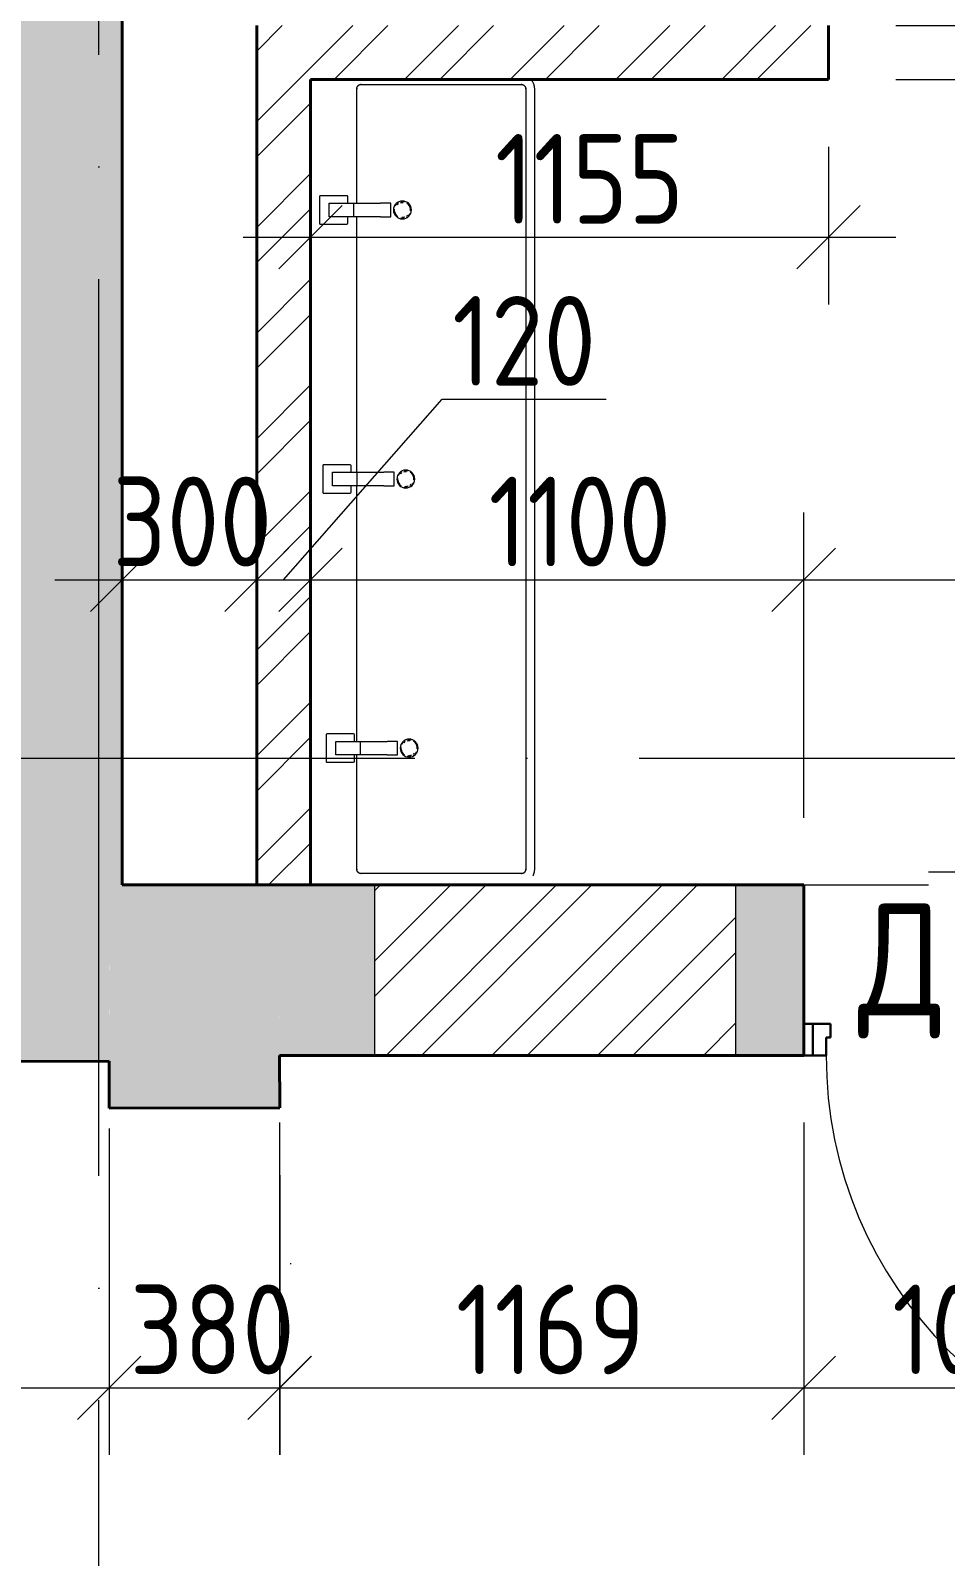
# Model space of a CAD drawing. Header units: millimetres. Extents: x 3050 to 430575, y -569542 to 36130.
# Drawn here: x 286977 to 289017, y -419146 to -415743 of the extents above; entities that cross this region are included whole.
import ezdxf

# ---------------------------------------------------------------- set-up
doc = ezdxf.new("R2010")
doc.units = ezdxf.units.MM
doc.linetypes.add('ADSK_Линия сетки', pattern=[25, 20, -2.5, 0, -2.5])
for name, color, linetype, lineweight in [('Двери', 7, 'Continuous', 18), ('Марки дверей', 7, 'Continuous', 20), ('Оси', 7, 'Continuous', 9), ('Размеры', 7, 'Continuous', 9), ('Сантехника', 7, 'Continuous', 18), ('Стены внутренние', 7, 'Continuous', 18), ('Стены наружные', 7, 'Continuous', 18), ('Стены штриховка', 7, 'Continuous', 18)]:
    doc.layers.add(name, color=color, linetype=linetype, lineweight=lineweight)
doc.layers.add('Линии', color=7, linetype='Continuous', lineweight=9, true_color=0x00a600)
doc.styles.add('GOST Common', font='GOST_Common.ttf', dxfattribs={"width": 0.9, "height": 200})
doc.styles.add('GOST Common_2', font='GOST_Common.ttf', dxfattribs={"width": 0.9, "height": 250})
doc.dimstyles.new('ADSK_Основной_2_мм_Округление_до_1_мм_1', dxfattribs={"dimscale": 304.8, "dimtxt": 201.142999, "dimasz": 0.463911, "dimexe": 0.492126, "dimexo": 0.492126, "dimgap": 0.098425, "dimtad": 1, "dimdec": 0, "dimdsep": 46, "dimtxsty": 'GOST Common', "dimblk1": 'OBLIQUE', "dimblk2": 'OBLIQUE', "dimsah": 1, "dimcen": 0.09, "dimdle": 0.492126, "dimazin": 2, "dimtfac": 1, "dimtdec": 4, "dimtix": 1, "dimtmove": 1, "dimatfit": 3, "dimfxl": 1, "dimtvp": 1, "dimtolj": 1, "dimtzin": 0, "dimlwd": 20, "dimlwe": 20, "dimarcsym": 2})

# ---------------------------------------------------------------- blocks, each defined once
blk = doc.blocks.new('AC_Дверь_Однопольная - Д-19п 1030х2200h-1983139-04 План 4-го этажа маркировочный')
at = {"layer": 'Двери', "lineweight": 30}
for p, q in [((-465, 1120), (-425, 1120)), ((-465, 190), (-465, 1120)), ((-425, 1120), (-425, 190)), ((-515, 190), (-495, 190)), ((-515, 120), (-515, 190)), ((-495, 190), (-465, 190)), ((-495, 120), (-495, 190)), ((-495, 190), (-495, 120)), ((-425, 190), (-465, 190)), ((-465, 190), (-465, 150)), ((465, 190), (495, 190)), ((465, 150), (465, 190)), ((495, 190), (495, 120)), ((495, 190), (515, 190)), ((495, 120), (495, 190)), ((515, 190), (515, 120)), ((-465, 150), (-455, 150)), ((-455, 150), (-455, 120)), ((455, 150), (465, 150)), ((455, 120), (455, 150)), ((-495, 120), (-515, 120)), ((-455, 120), (-495, 120)), ((495, 120), (455, 120)), ((515, 120), (495, 120))]:
    blk.add_line(p, q, dxfattribs=at)
at = {"layer": 'Двери'}
blk.add_arc((-465, 190), 930, 0, 90, dxfattribs=at)
blk = doc.blocks.new('Раковина с 2-3 кранами для санузла - 500x1800 3 taps-V140-01 План 1-го этажа кладочный')
at = {"layer": 'Сантехника'}
for p, q in [((-755, 123.2), (-755, 480)), ((995, 510), (-745, 510)), ((-745, 490), (995, 490)), ((1005, 480), (1005, 123.2)), ((-460, 189.1), (-490, 189.1)), ((-490, 189.1), (-490, 166.1)), ((-460, 189.1), (-490, 189.1)), ((-460, 166.1), (-460, 189.1)), ((140, 196.6), (110, 196.6)), ((110, 196.6), (110, 173.6)), ((140, 196.6), (110, 196.6)), ((110, 114), (110, 173.6)), ((140, 173.6), (140, 196.6)), ((140, 173.6), (140, 114)), ((740, 204.1), (710, 204.1)), ((710, 204.1), (710, 181.1)), ((740, 204.1), (710, 204.1)), ((710, 121.5), (710, 181.1)), ((740, 181.1), (740, 204.1)), ((740, 181.1), (740, 121.5)), ((-490, 106.5), (-490, 166.1)), ((-460, 166.1), (-460, 106.5)), ((-490, 113.2), (-745, 113.2)), ((-490, 71.5), (-490, 106.5)), ((-460, 106.5), (-490, 106.5)), ((110, 113.2), (-460, 113.2)), ((-460, 106.5), (-460, 71.5)), ((110, 79), (110, 114)), ((140, 114), (110, 114)), ((140, 114), (140, 79)), ((710, 113.2), (140, 113.2)), ((693.2, 106.2), (693.2, 46.6)), ((710, 108.1), (695.1, 108.1)), ((710, 86.5), (710, 121.5)), ((740, 121.5), (710, 121.5)), ((740, 121.5), (740, 86.5)), ((995, 113.2), (740, 113.2)), ((754.6, 108.1), (740, 108.1)), ((756.5, 46.6), (756.5, 106.2)), ((-506.8, 91.2), (-506.8, 31.6)), ((-490, 93.1), (-504.9, 93.1)), ((-490, 51.5), (-490, 71.5)), ((-445.4, 93.1), (-460, 93.1)), ((-460, 71.5), (-460, 51.5)), ((-443.5, 31.6), (-443.5, 91.2)), ((93.2, 98.7), (93.2, 39.1)), ((110, 100.6), (95.1, 100.6)), ((110, 59), (110, 79)), ((154.6, 100.6), (140, 100.6)), ((140, 79), (140, 59)), ((156.5, 39.1), (156.5, 98.7)), ((710, 66.5), (710, 86.5)), ((740, 86.5), (740, 66.5)), ((-460, 51.5), (-490, 51.5)), ((94.7, 37.6), (155, 37.6)), ((140, 59), (110, 59)), ((694.7, 45.1), (755, 45.1)), ((740, 66.5), (710, 66.5)), ((-505.3, 30.1), (-445, 30.1))]:
    blk.add_line(p, q, dxfattribs=at)
at = {"layer": 'Сантехника', "flags": 128}
for points in [[(-745, 510), (-746.2, 510), (-747.4, 509.9), (-748.6, 509.8), (-749.8, 509.6), (-751, 509.4), (-752.1, 509.1), (-753.3, 508.8), (-754.4, 508.5), (-755.6, 508.1), (-756.7, 507.6), (-757.8, 507.1), (-758.9, 506.6), (-759.9, 506), (-760.9, 505.4), (-761.9, 504.8), (-762.9, 504.1), (-763.9, 503.3), (-764.8, 502.6), (-765.7, 501.7)], [(-755, 480), (-755, 480.4), (-755, 480.8), (-754.9, 481.2), (-754.9, 481.6), (-754.8, 482), (-754.7, 482.4), (-754.6, 482.8), (-754.5, 483.1), (-754.4, 483.5), (-754.2, 483.9), (-754, 484.3), (-753.9, 484.6), (-753.7, 485), (-753.5, 485.3), (-753.3, 485.6), (-753, 486), (-752.8, 486.3), (-752.5, 486.6), (-752.2, 486.9), (-752, 487.2), (-751.7, 487.4), (-751.4, 487.7), (-751.1, 488), (-750.7, 488.2), (-750.4, 488.4), (-750.1, 488.6), (-749.7, 488.8), (-749.4, 489), (-749, 489.2), (-748.6, 489.3), (-748.2, 489.5), (-747.9, 489.6), (-747.5, 489.7), (-747.1, 489.8), (-746.7, 489.9), (-746.3, 489.9), (-745.9, 490), (-745.5, 490), (-745.1, 490), (-745, 490)], [(-754.9, 481.3), (-755, 480.9), (-755, 480.5), (-755, 480.1), (-755, 480)], [(-751, 488), (-751.3, 487.8), (-751.6, 487.5), (-751.9, 487.2), (-752.2, 487), (-752.4, 486.7)], [(-745, 490), (-745.4, 490), (-745.8, 490), (-746.2, 489.9), (-746.6, 489.9)], [(1010.2, 505.9), (1009.1, 506.5), (1008.1, 507), (1007, 507.5), (1005.9, 508), (1004.7, 508.4), (1003.6, 508.7), (1002.4, 509.1), (1001.3, 509.3), (1000.1, 509.6), (998.9, 509.7), (997.7, 509.9), (996.5, 510), (995.3, 510), (995, 510)], [(996.3, 489.9), (995.9, 490), (995.5, 490), (995.1, 490), (995, 490)], [(995, 490), (995.4, 490), (995.8, 490), (996.2, 489.9), (996.6, 489.9), (997, 489.8), (997.4, 489.7), (997.8, 489.6), (998.1, 489.5), (998.5, 489.4), (998.9, 489.2), (999.3, 489), (999.6, 488.9), (1000, 488.7), (1000.3, 488.5), (1000.6, 488.3), (1001, 488), (1001.3, 487.8), (1001.6, 487.5), (1001.9, 487.2), (1002.2, 487), (1002.4, 486.7), (1002.7, 486.4), (1003, 486.1), (1003.2, 485.7), (1003.4, 485.4), (1003.6, 485.1), (1003.8, 484.7), (1004, 484.4), (1004.2, 484), (1004.3, 483.6), (1004.5, 483.2), (1004.6, 482.9), (1004.7, 482.5), (1004.8, 482.1), (1004.9, 481.7), (1004.9, 481.3), (1005, 480.9), (1005, 480.5), (1005, 480.1), (1005, 480)], [(1003, 486), (1002.8, 486.3), (1002.5, 486.6), (1002.2, 486.9), (1002, 487.2), (1001.7, 487.4)], [(1005, 480), (1005, 480.4), (1005, 480.8), (1004.9, 481.2), (1004.9, 481.6)], [(-755, 123.2), (-755, 122.8), (-755, 122.4), (-754.9, 122), (-754.9, 121.6)], [(-745, 113.2), (-745.4, 113.2), (-745.8, 113.2), (-746.2, 113.2), (-746.6, 113.3), (-747, 113.4), (-747.4, 113.5), (-747.8, 113.6), (-748.1, 113.7), (-748.5, 113.8), (-748.9, 114), (-749.3, 114.1), (-749.6, 114.3), (-750, 114.5), (-750.3, 114.7), (-750.6, 114.9), (-751, 115.2), (-751.3, 115.4), (-751.6, 115.7), (-751.9, 115.9), (-752.2, 116.2), (-752.4, 116.5), (-752.7, 116.8), (-753, 117.1), (-753.2, 117.4), (-753.4, 117.8), (-753.6, 118.1), (-753.8, 118.5), (-754, 118.8), (-754.2, 119.2), (-754.3, 119.5), (-754.5, 119.9), (-754.6, 120.3), (-754.7, 120.7), (-754.8, 121.1), (-754.9, 121.5), (-754.9, 121.9), (-755, 122.3), (-755, 122.7), (-755, 123.1), (-755, 123.2)], [(-753, 117.2), (-752.8, 116.9), (-752.5, 116.6), (-752.2, 116.3), (-752, 116), (-751.7, 115.7)], [(-746.3, 113.3), (-745.9, 113.2), (-745.5, 113.2), (-745.1, 113.2), (-745, 113.2)], [(1005, 123.2), (1005, 122.8), (1005, 122.4), (1004.9, 122), (1004.9, 121.6), (1004.8, 121.2), (1004.7, 120.8), (1004.6, 120.4), (1004.5, 120), (1004.4, 119.6), (1004.2, 119.3), (1004, 118.9), (1003.9, 118.6), (1003.7, 118.2), (1003.5, 117.9), (1003.3, 117.5), (1003, 117.2), (1002.8, 116.9), (1002.5, 116.6), (1002.2, 116.3), (1002, 116), (1001.7, 115.7), (1001.4, 115.5), (1001.1, 115.2), (1000.7, 115), (1000.4, 114.8), (1000.1, 114.5), (999.7, 114.4), (999.4, 114.2), (999, 114), (998.6, 113.9), (998.2, 113.7), (997.9, 113.6), (997.5, 113.5), (997.1, 113.4), (996.7, 113.3), (996.3, 113.3), (995.9, 113.2), (995.5, 113.2), (995.1, 113.2), (995, 113.2)], [(995, 113.2), (995.4, 113.2), (995.8, 113.2), (996.2, 113.2), (996.6, 113.3)], [(1001, 115.2), (1001.3, 115.4), (1001.6, 115.7), (1001.9, 115.9), (1002.2, 116.2), (1002.4, 116.5)], [(1004.9, 121.9), (1005, 122.3), (1005, 122.7), (1005, 123.1), (1005, 123.2)]]:
    blk.add_lwpolyline(points, dxfattribs=at)
at = {"layer": 'Сантехника'}
for centre, radius, start, end in [((125, 222.5), 20, 0, 180), ((125, 222.5), 18.2, 95.8453, 146.6627), ((125, 222.5), 18.2, 85.131, 94.1833), ((125, 222.5), 18.2, 52.7593, 62.7191), ((725, 230), 20, 0, 180), ((725, 230), 18.2, 95.8453, 146.6627), ((725, 230), 18.2, 85.131, 94.1833), ((725, 230), 18.2, 52.7593, 62.7191), ((725, 230), 16.3, 36.8749, 45), ((725, 230), 16.3, 36.8749, 45), ((725, 230), 18.2, 45, 49.4056), ((725, 230), 18.2, 28.9833, 39.7338), ((-475, 215), 20, 0, 180), ((-475, 215), 20, 180, 360), ((-475, 215), 18.2, 165.1578, 180), ((-475, 215), 18.2, 180, 191.3408), ((-475, 215), 16.3, 175.3673, 180), ((-475, 215), 16.3, 175.3673, 180), ((-475, 215), 16.3, 180, 198.6206), ((-475, 215), 16.3, 180, 198.6206), ((-475, 215), 18.2, 208.9833, 219.7338), ((-475, 215), 18.2, 95.8453, 146.6627), ((-475, 215), 16.3, 216.8749, 225), ((-475, 215), 16.3, 216.8749, 225), ((-475, 215), 18.2, 85.131, 94.1833), ((-475, 215), 18.2, 275.8453, 326.6627), ((-475, 215), 18.2, 52.7593, 62.7191), ((-475, 215), 16.3, 36.8749, 45), ((-475, 215), 16.3, 36.8749, 45), ((-475, 215), 18.2, 45, 49.4056), ((-475, 215), 18.2, 28.9833, 39.7338), ((-475, 215), 16.3, 0, 18.6206), ((-475, 215), 16.3, 0, 18.6206), ((-475, 215), 16.3, 355.3673, 360), ((-475, 215), 16.3, 355.3673, 360), ((-475, 215), 18.2, 345.1578, 360), ((-475, 215), 18.2, 0, 11.3408), ((125, 222.5), 20, 180, 360), ((125, 222.5), 18.2, 165.1578, 180), ((125, 222.5), 18.2, 180, 191.3408), ((125, 222.5), 16.3, 175.3673, 180), ((125, 222.5), 16.3, 175.3673, 180), ((125, 222.5), 16.3, 180, 198.6206), ((125, 222.5), 16.3, 180, 198.6206), ((125, 222.5), 18.2, 208.9833, 219.7338), ((125, 222.5), 16.3, 216.8749, 225), ((125, 222.5), 16.3, 216.8749, 225), ((125, 222.5), 18.2, 225, 229.4056), ((125, 222.5), 18.2, 232.7593, 242.7191), ((125, 222.5), 18.2, 265.131, 274.1833), ((125, 222.5), 18.2, 275.8453, 326.6627), ((125, 222.5), 16.3, 36.8749, 45), ((125, 222.5), 16.3, 36.8749, 45), ((125, 222.5), 18.2, 45, 49.4056), ((125, 222.5), 18.2, 28.9833, 39.7338), ((125, 222.5), 16.3, 0, 18.6206), ((125, 222.5), 16.3, 0, 18.6206), ((125, 222.5), 16.3, 355.3717, 360), ((125, 222.5), 16.3, 355.3717, 360), ((125, 222.5), 18.2, 345.1578, 360), ((125, 222.5), 18.2, 0, 11.3408), ((725, 230), 20, 180, 360), ((725, 230), 18.2, 165.1578, 180), ((725, 230), 18.2, 180, 191.3408), ((725, 230), 16.3, 175.3673, 180), ((725, 230), 16.3, 175.3673, 180), ((725, 230), 16.3, 180, 198.6206), ((725, 230), 16.3, 180, 198.6206), ((725, 230), 18.2, 210.3973, 219.7338), ((725, 230), 16.3, 216.8749, 225), ((725, 230), 16.3, 216.8749, 225), ((725, 230), 18.2, 225, 229.4056), ((725, 230), 18.2, 232.7593, 242.7191), ((725, 230), 18.2, 265.131, 274.1833), ((725, 230), 18.2, 275.8453, 326.6627), ((725, 230), 16.3, 0, 18.6206), ((725, 230), 16.3, 0, 18.6206), ((725, 230), 16.3, 355.3673, 360), ((725, 230), 16.3, 355.3673, 360), ((725, 230), 18.2, 345.1578, 360), ((725, 230), 18.2, 0, 11.3408), ((-475, 215), 18.2, 225, 229.4056), ((-475, 215), 18.2, 232.7593, 242.7191), ((-475, 215), 18.2, 265.131, 274.1833), ((695.1, 106.2), 1.87, 90, 180), ((695.1, 106.2), 1.87, 120, 150), ((695.1, 106.2), 1.87, 120, 150), ((695.1, 106.2), 1.87, 120, 150), ((754.6, 106.2), 1.87, 0, 90), ((754.6, 106.2), 1.87, 30, 60), ((754.6, 106.2), 1.87, 30, 60), ((754.6, 106.2), 1.87, 30, 60), ((-504.9, 91.2), 1.87, 90, 180), ((-504.9, 91.2), 1.87, 120, 150), ((-504.9, 91.2), 1.87, 120, 150), ((-504.9, 91.2), 1.87, 120, 150), ((-445.4, 91.2), 1.87, 0, 90), ((-445.4, 91.2), 1.87, 30, 60), ((-445.4, 91.2), 1.87, 30, 60), ((-445.4, 91.2), 1.87, 30, 60), ((95.1, 98.7), 1.87, 90, 180), ((95.1, 98.7), 1.87, 120, 150), ((95.1, 98.7), 1.87, 120, 150), ((95.1, 98.7), 1.87, 120, 150), ((154.6, 98.7), 1.87, 0, 90), ((154.6, 98.7), 1.87, 30, 60), ((154.6, 98.7), 1.87, 30, 60), ((154.6, 98.7), 1.87, 30, 60), ((94.7, 39.1), 1.49, 180, 270), ((155, 39.1), 1.49, 270, 360), ((694.7, 46.6), 1.49, 180, 270), ((755, 46.6), 1.49, 270, 360), ((-505.3, 31.6), 1.49, 180, 270), ((-445, 31.6), 1.49, 270, 360)]:
    blk.add_arc(centre, radius, start, end, dxfattribs=at)
blk = doc.blocks.new('_Oblique')
at = {"color": 0, "linetype": 'ByBlock', "lineweight": -2}
blk.add_line((-0.5, -0.5), (0.5, 0.5), dxfattribs=at)
blk = doc.blocks.new('*D12245')
at = {"layer": 'Defpoints', "color": 0, "transparency": 16777216}
for p in [(287152.4, -418041), (286404.8, -418043.9), (287152.4, -418769.2)]:
    blk.add_point(p, dxfattribs=at)
at = {"layer": 'Размеры', "color": 0, "lineweight": 20, "transparency": 16777216}
for p, q in [((286404.8, -418193.9), (286404.8, -418919.2)), ((287152.4, -418191), (287152.4, -418919.2)), ((286254.8, -418769.2), (287302.4, -418769.2))]:
    blk.add_line(p, q, dxfattribs=at)
at = {"layer": 'Размеры', "color": 0, "lineweight": 20, "transparency": 16777216, "xscale": 141.4, "yscale": 141.4, "zscale": 141.4, "rotation": 180}
blk.add_blockref('_Oblique', (286404.8, -418769.2), dxfattribs=at)
at = {"layer": 'Размеры', "color": 0, "lineweight": 20, "transparency": 16777216, "xscale": 141.4, "yscale": 141.4, "zscale": 141.4}
blk.add_blockref('_Oblique', (287152.4, -418769.2), dxfattribs=at)
at = {"layer": 'Размеры', "color": 0, "transparency": 16777216, "insert": (286748.3, -418639.2), "char_height": 200, "attachment_point": 5, "style": 'GOST Common'}
blk.add_mtext('\\A1;748', dxfattribs=at)
blk = doc.blocks.new('*D12249')
at = {"layer": 'Defpoints', "color": 0, "transparency": 16777216}
for p in [(287532.4, -418028.1), (288701.2, -418028.1), (288701.2, -418769.2)]:
    blk.add_point(p, dxfattribs=at)
at = {"layer": 'Размеры', "color": 0, "lineweight": 20, "transparency": 16777216}
for p, q in [((287532.4, -418178.1), (287532.4, -418919.2)), ((288701.2, -418178.1), (288701.2, -418919.2)), ((287382.4, -418769.2), (288851.2, -418769.2))]:
    blk.add_line(p, q, dxfattribs=at)
at = {"layer": 'Размеры', "color": 0, "lineweight": 20, "transparency": 16777216, "xscale": 141.4, "yscale": 141.4, "zscale": 141.4, "rotation": 180}
blk.add_blockref('_Oblique', (287532.4, -418769.2), dxfattribs=at)
at = {"layer": 'Размеры', "color": 0, "lineweight": 20, "transparency": 16777216, "xscale": 141.4, "yscale": 141.4, "zscale": 141.4}
blk.add_blockref('_Oblique', (288701.2, -418769.2), dxfattribs=at)
at = {"layer": 'Размеры', "color": 0, "transparency": 16777216, "insert": (288136.9, -418639.2), "char_height": 200, "attachment_point": 5, "style": 'GOST Common'}
blk.add_mtext('\\A1;1169', dxfattribs=at)
blk = doc.blocks.new('*D12250')
at = {"layer": 'Defpoints', "color": 0, "transparency": 16777216}
for p in [(287532.6, -418144.9), (287152.6, -418145.6), (287532.6, -418769.2)]:
    blk.add_point(p, dxfattribs=at)
at = {"layer": 'Размеры', "color": 0, "lineweight": 20, "transparency": 16777216}
for p, q in [((287152.6, -418295.6), (287152.6, -418919.2)), ((287532.6, -418294.9), (287532.6, -418919.2)), ((287002.6, -418769.2), (287682.6, -418769.2))]:
    blk.add_line(p, q, dxfattribs=at)
at = {"layer": 'Размеры', "color": 0, "lineweight": 20, "transparency": 16777216, "xscale": 141.4, "yscale": 141.4, "zscale": 141.4, "rotation": 180}
blk.add_blockref('_Oblique', (287152.6, -418769.2), dxfattribs=at)
at = {"layer": 'Размеры', "color": 0, "lineweight": 20, "transparency": 16777216, "xscale": 141.4, "yscale": 141.4, "zscale": 141.4}
blk.add_blockref('_Oblique', (287532.6, -418769.2), dxfattribs=at)
at = {"layer": 'Размеры', "color": 0, "transparency": 16777216, "insert": (287382.4, -418639.2), "char_height": 200, "attachment_point": 5, "style": 'GOST Common'}
blk.add_mtext('\\A1;380', dxfattribs=at)
blk = doc.blocks.new('*D12251')
at = {"layer": 'Defpoints', "color": 0, "transparency": 16777216}
for p in [(288701.2, -418028.1), (289731.2, -418028.1), (289731.2, -418769.2)]:
    blk.add_point(p, dxfattribs=at)
at = {"layer": 'Размеры', "color": 0, "lineweight": 20, "transparency": 16777216}
for p, q in [((288701.2, -418178.1), (288701.2, -418919.2)), ((289731.2, -418178.1), (289731.2, -418919.2)), ((288551.2, -418769.2), (289881.2, -418769.2))]:
    blk.add_line(p, q, dxfattribs=at)
at = {"layer": 'Размеры', "color": 0, "lineweight": 20, "transparency": 16777216, "xscale": 141.4, "yscale": 141.4, "zscale": 141.4, "rotation": 180}
blk.add_blockref('_Oblique', (288701.2, -418769.2), dxfattribs=at)
at = {"layer": 'Размеры', "color": 0, "lineweight": 20, "transparency": 16777216, "xscale": 141.4, "yscale": 141.4, "zscale": 141.4}
blk.add_blockref('_Oblique', (289731.2, -418769.2), dxfattribs=at)
at = {"layer": 'Размеры', "color": 0, "transparency": 16777216, "insert": (289119.4, -418639.2), "char_height": 200, "attachment_point": 5, "style": 'GOST Common'}
blk.add_mtext('\\A1;1030', dxfattribs=at)
blk = doc.blocks.new('*D12299')
at = {"layer": 'Defpoints', "color": 0, "transparency": 16777216}
for p in [(287481.3, -416967.7), (287181.3, -417648.1), (287481.3, -417648.1)]:
    blk.add_point(p, dxfattribs=at)
at = {"layer": 'Размеры', "color": 0, "lineweight": 20, "transparency": 16777216}
for p, q in [((287181.3, -417498.1), (287181.3, -416817.7)), ((287481.3, -417498.1), (287481.3, -416817.7)), ((287031.3, -416967.7), (287631.3, -416967.7))]:
    blk.add_line(p, q, dxfattribs=at)
at = {"layer": 'Размеры', "color": 0, "lineweight": 20, "transparency": 16777216, "xscale": 141.4, "yscale": 141.4, "zscale": 141.4, "rotation": 180}
blk.add_blockref('_Oblique', (287181.3, -416967.7), dxfattribs=at)
at = {"layer": 'Размеры', "color": 0, "lineweight": 20, "transparency": 16777216, "xscale": 141.4, "yscale": 141.4, "zscale": 141.4}
blk.add_blockref('_Oblique', (287481.3, -416967.7), dxfattribs=at)
at = {"layer": 'Размеры', "color": 0, "transparency": 16777216, "insert": (287337.9, -416837.7), "char_height": 200, "attachment_point": 5, "style": 'GOST Common'}
blk.add_mtext('\\A1;300', dxfattribs=at)
blk = doc.blocks.new('*D12300')
at = {"layer": 'Defpoints', "color": 0, "transparency": 16777216}
for p in [(287601.3, -416967.7), (287481.3, -417648.1), (287601.3, -417648.1)]:
    blk.add_point(p, dxfattribs=at)
at = {"layer": 'Размеры', "color": 0, "lineweight": 20, "transparency": 16777216}
for p, q in [((287541.3, -416967.7), (287894.8, -416564.8)), ((287894.8, -416564.8), (288260.8, -416564.8)), ((287481.3, -417498.1), (287481.3, -416817.7)), ((287601.3, -417498.1), (287601.3, -416817.7)), ((287331.3, -416967.7), (287751.3, -416967.7))]:
    blk.add_line(p, q, dxfattribs=at)
at = {"layer": 'Размеры', "color": 0, "lineweight": 20, "transparency": 16777216, "xscale": 141.4, "yscale": 141.4, "zscale": 141.4, "rotation": 180}
blk.add_blockref('_Oblique', (287481.3, -416967.7), dxfattribs=at)
at = {"layer": 'Размеры', "color": 0, "lineweight": 20, "transparency": 16777216, "xscale": 141.4, "yscale": 141.4, "zscale": 141.4}
blk.add_blockref('_Oblique', (287601.3, -416967.7), dxfattribs=at)
at = {"layer": 'Размеры', "color": 0, "transparency": 16777216, "insert": (288077.8, -416434.8), "char_height": 200, "attachment_point": 5, "style": 'GOST Common'}
blk.add_mtext('\\A1;120', dxfattribs=at)
blk = doc.blocks.new('*D12301')
at = {"layer": 'Defpoints', "color": 0, "transparency": 16777216}
for p in [(288701.2, -416967.7), (287601.3, -417648.1), (288701.2, -417648.1)]:
    blk.add_point(p, dxfattribs=at)
at = {"layer": 'Размеры', "color": 0, "lineweight": 20, "transparency": 16777216}
for p, q in [((287601.3, -417498.1), (287601.3, -416817.7)), ((288701.2, -417498.1), (288701.2, -416817.7)), ((287451.3, -416967.7), (288851.2, -416967.7))]:
    blk.add_line(p, q, dxfattribs=at)
at = {"layer": 'Размеры', "color": 0, "lineweight": 20, "transparency": 16777216, "xscale": 141.4, "yscale": 141.4, "zscale": 141.4, "rotation": 180}
blk.add_blockref('_Oblique', (287601.3, -416967.7), dxfattribs=at)
at = {"layer": 'Размеры', "color": 0, "lineweight": 20, "transparency": 16777216, "xscale": 141.4, "yscale": 141.4, "zscale": 141.4}
blk.add_blockref('_Oblique', (288701.2, -416967.7), dxfattribs=at)
at = {"layer": 'Размеры', "color": 0, "transparency": 16777216, "insert": (288202.1, -416837.7), "char_height": 200, "attachment_point": 5, "style": 'GOST Common'}
blk.add_mtext('\\A1;1100', dxfattribs=at)
blk = doc.blocks.new('*D12302')
at = {"layer": 'Defpoints', "color": 0, "transparency": 16777216}
for p in [(290030.8, -416967.7), (288701.2, -417648.1), (290030.8, -417644.1)]:
    blk.add_point(p, dxfattribs=at)
at = {"layer": 'Размеры', "color": 0, "lineweight": 20, "transparency": 16777216}
for p, q in [((288701.2, -417498.1), (288701.2, -416817.7)), ((290030.8, -417494.1), (290030.8, -416817.7)), ((288551.2, -416967.7), (290180.8, -416967.7))]:
    blk.add_line(p, q, dxfattribs=at)
at = {"layer": 'Размеры', "color": 0, "lineweight": 20, "transparency": 16777216, "xscale": 141.4, "yscale": 141.4, "zscale": 141.4, "rotation": 180}
blk.add_blockref('_Oblique', (288701.2, -416967.7), dxfattribs=at)
at = {"layer": 'Размеры', "color": 0, "lineweight": 20, "transparency": 16777216, "xscale": 141.4, "yscale": 141.4, "zscale": 141.4}
blk.add_blockref('_Oblique', (290030.8, -416967.7), dxfattribs=at)
at = {"layer": 'Размеры', "color": 0, "transparency": 16777216, "insert": (289355, -416837.7), "char_height": 200, "attachment_point": 5, "style": 'GOST Common'}
blk.add_mtext('\\A1;1330', dxfattribs=at)
blk = doc.blocks.new('*D12305')
at = {"layer": 'Defpoints', "color": 0, "transparency": 16777216}
for p in [(287601.3, -415851.8), (288756.3, -415851.8), (288756.3, -416203.5)]:
    blk.add_point(p, dxfattribs=at)
at = {"layer": 'Размеры', "color": 0, "lineweight": 20, "transparency": 16777216}
for p, q in [((287601.3, -416001.8), (287601.3, -416353.5)), ((288756.3, -416001.8), (288756.3, -416353.5)), ((287451.3, -416203.5), (288906.3, -416203.5))]:
    blk.add_line(p, q, dxfattribs=at)
at = {"layer": 'Размеры', "color": 0, "lineweight": 20, "transparency": 16777216, "xscale": 141.4, "yscale": 141.4, "zscale": 141.4, "rotation": 180}
blk.add_blockref('_Oblique', (287601.3, -416203.5), dxfattribs=at)
at = {"layer": 'Размеры', "color": 0, "lineweight": 20, "transparency": 16777216, "xscale": 141.4, "yscale": 141.4, "zscale": 141.4}
blk.add_blockref('_Oblique', (288756.3, -416203.5), dxfattribs=at)
at = {"layer": 'Размеры', "color": 0, "transparency": 16777216, "insert": (288223.7, -416073.5), "char_height": 200, "attachment_point": 5, "style": 'GOST Common'}
blk.add_mtext('\\A1;1155', dxfattribs=at)
blk = doc.blocks.new('*D12306')
at = {"layer": 'Defpoints', "color": 0, "transparency": 16777216}
for p in [(288756.3, -415731.8), (289412.4, -415731.8), (288756.3, -415851.8)]:
    blk.add_point(p, dxfattribs=at)
at = {"layer": 'Размеры', "color": 0, "lineweight": 20, "transparency": 16777216}
for p, q in [((289412.4, -416001.8), (289412.4, -415581.8)), ((288906.3, -415731.8), (289562.4, -415731.8)), ((288906.3, -415851.8), (289562.4, -415851.8))]:
    blk.add_line(p, q, dxfattribs=at)
at = {"layer": 'Размеры', "color": 0, "lineweight": 20, "transparency": 16777216, "xscale": 141.4, "yscale": 141.4, "zscale": 141.4}
for p, rotation in [((289412.4, -415731.8), 90), ((289412.4, -415851.8), 270)]:
    blk.add_blockref('_Oblique', p, dxfattribs=dict(at, rotation=rotation))
at = {"layer": 'Размеры', "color": 0, "transparency": 16777216, "insert": (289282.4, -416109.6), "char_height": 200, "attachment_point": 5, "rotation": 90, "style": 'GOST Common'}
blk.add_mtext('\\A1;120', dxfattribs=at)

msp = doc.modelspace()

# ---------------------------------------------------------------- hatches: boundary and pattern name
at = {"layer": 'Стены внутренние', "true_color": 0xc0c0c0}
for points in [[(287165.72, -417838.08), (287181.35, -417838.08), (287181.35, -410213.29), (286801.35, -410213.29), (286801.35, -417662.37), (287151.67, -417661.03), (287152.42, -417838.08)], [(286404.77, -418043.89), (287152.42, -418041.03), (287151.67, -417661.03), (286403.32, -417663.89), (286404.36, -417934.38)], [(287152.62, -418145.65), (287532.62, -418144.9), (287532.21, -417937.41), (287152.21, -417938.16), (287152.62, -418144.9)]]:
    msp.add_hatch(color=9, dxfattribs=at).paths.add_polyline_path(points)
at = {"layer": 'Стены внутренние', "lineweight": 9}
h = msp.add_hatch(dxfattribs=at)
h.set_pattern_fill('FP_2', color=256, style=0, pattern_type=2)
h.set_pattern_definition([(45, (279368.54, -433016.43), (-117.8655, 117.8655), []), (45, (279447.12, -433016.43), (-117.8655, 117.8655), [])])
h.paths.add_polyline_path([(288756.35, -415851.8), (288756.35, -415731.8), (287481.35, -415731.8), (287481.35, -417648.08), (287601.35, -417648.08), (287601.35, -415851.8), (288702.28, -415851.8)])
at = {"layer": 'Стены внутренние', "true_color": 0xc0c0c0}
h = msp.add_hatch(color=9, dxfattribs=at)
h.paths.add_polyline_path([(288701.24, -418028.08), (288701.24, -417838.07), (288701.24, -417648.07), (288549.18, -417648.08), (288549.18, -418028.08)])
h.paths.add_polyline_path([(287745.18, -418028.08), (287745.18, -417648.08), (287181.35, -417648.08), (287181.35, -417838.08), (287152.02, -417838.08), (287152.42, -417938.16), (287532.21, -417938.16), (287532.62, -418028.08), (287546.03, -418028.08)])
h.paths.add_polyline_path([(289731.24, -418028.08), (290276.92, -418028.08), (290276.92, -417648.08), (289731.24, -417648.08), (289731.23, -417837.91)])
at = {"layer": 'Стены внутренние', "lineweight": 9}
h = msp.add_hatch(dxfattribs=at)
h.set_pattern_fill('FP_2', color=256, style=0, pattern_type=2)
h.set_pattern_definition([(45, (279419.6, -430621.92), (-117.8655, 117.8655), []), (45, (279498.18, -430621.92), (-117.8655, 117.8655), [])])
h.paths.add_polyline_path([(287745.18, -418028.08), (288549.18, -418028.08), (288549.18, -417648.08), (287745.18, -417648.08), (287745.18, -417999.04)])

# ---------------------------------------------------------------- linework, layer by layer
at = {"layer": 'Линии', "color": 8, "lineweight": 18, "true_color": 0x808080}
msp.add_line((288979.52, -417619.04), (290009.52, -417619.04), dxfattribs=at)
at = {"layer": 'Оси', "linetype": 'ADSK_Линия сетки', "ltscale": 100}
for p, q in [((287129.52, -435797.51), (287129.52, -408953.12)), ((268333.38, -417365.13), (336561.32, -417365.13))]:
    msp.add_line(p, q, dxfattribs=at)
at = {"layer": 'Стены внутренние', "lineweight": 40}
for p, q in [((287181.35, -417648.08), (287181.35, -410213.29)), ((287481.35, -415731.8), (287481.35, -417648.08)), ((287601.35, -415851.8), (288756.35, -415851.8)), ((287601.35, -417648.08), (287601.35, -415851.8)), ((287745.18, -417648.08), (287181.35, -417648.08)), ((287745.18, -417648.08), (288701.24, -417648.07)), ((288701.24, -418028.08), (288701.24, -417648.07)), ((286404.77, -418043.89), (287152.42, -418041.03)), ((287152.42, -418041.03), (287152.62, -418145.65)), ((287532.62, -418144.9), (287532.39, -418028.08)), ((287532.39, -418028.08), (288701.24, -418028.08)), ((287152.62, -418145.65), (287532.62, -418144.9))]:
    msp.add_line(p, q, dxfattribs=at)
at = {"layer": 'Стены внутренние'}
for p, q in [((287745.18, -418028.08), (287745.18, -417648.08)), ((288549.18, -417648.08), (288549.18, -418028.08)), ((288549.18, -417648.08), (288979.52, -417648.08))]:
    msp.add_line(p, q, dxfattribs=at)
at = {"layer": 'Стены наружные', "lineweight": 40}
msp.add_line((288756.35, -415851.8), (288756.35, -415731.8), dxfattribs=at)
at = {"layer": 'Стены штриховка'}
for p, q in [((287745.18, -417648.08), (287497.95, -417648.08)), ((287558.34, -418492.91), (287556.34, -418492.91))]:
    msp.add_line(p, q, dxfattribs=at)

# ---------------------------------------------------------------- block references
at = {"layer": 'Двери', "rotation": 180}
msp.add_blockref('AC_Дверь_Однопольная - Д-19п 1030х2200h-1983139-04 План 4-го этажа маркировочный', (289216.24, -417838.08), dxfattribs=at)
at = {"layer": 'Сантехника', "rotation": 269.9999999999999}
msp.add_blockref('Раковина с 2-3 кранами для санузла - 500x1800 3 taps-V140-01 План 1-го этажа кладочный', (287591.35, -416617.84), dxfattribs=at)

# ---------------------------------------------------------------- texts
at = {"layer": 'Марки дверей', "lineweight": 9, "insert": (288822.62, -417688.89), "char_height": 250, "width": 245.3164, "attachment_point": 1, "style": 'GOST Common_2'}
msp.add_mtext('\\fGOST Common|b0|i0|c204|p34|;\\W.9;Д', dxfattribs=at)

# ---------------------------------------------------------------- dimensions: what is measured, and where the dimension line sits
at = {"layer": 'Размеры', "color": 18, "true_color": 0x000000}
dim = msp.add_linear_dim(base=(289412.36, -415731.8), p1=(288756.35, -415851.8), p2=(288756.35, -415731.8), angle=90, dimstyle='ADSK_Основной_2_мм_Округление_до_1_мм_1', override={"dimpost": '<>'}, dxfattribs=at)
dim.commit()
dim.dimension.update_dxf_attribs({"geometry": '*D12306', "text_midpoint": (289412.36, -416109.62), "dimtype": 160})
for base, p1, p2, picture, middle in [((288756.35, -416203.54), (287601.35, -415851.8), (288756.35, -415851.8), '*D12305', (288223.74, -416203.54)), ((287601.35, -416967.75), (287481.35, -417648.08), (287601.35, -417648.08), '*D12300', (287924.81, -416564.8)), ((287481.35, -416967.75), (287181.35, -417648.08), (287481.35, -417648.08), '*D12299', (287337.86, -416967.75)), ((288701.24, -416967.75), (287601.35, -417648.08), (288701.24, -417648.07), '*D12301', (288202.09, -416967.75)), ((290030.84, -416967.75), (288701.24, -417648.07), (290030.84, -417644.07), '*D12302', (289354.97, -416967.75)), ((287152.42, -418769.18), (286404.77, -418043.89), (287152.42, -418041.03), '*D12245', (286748.33, -418769.18)), ((288701.24, -418769.18), (287532.39, -418028.08), (288701.24, -418028.08), '*D12249', (288136.93, -418769.18)), ((289731.24, -418769.18), (288701.24, -418028.08), (289731.24, -418028.08), '*D12251', (289119.4, -418769.18)), ((287532.62, -418769.18), (287152.62, -418145.65), (287532.62, -418144.9), '*D12250', (287382.39, -418769.18))]:
    dim = msp.add_linear_dim(base=base, p1=p1, p2=p2, dimstyle='ADSK_Основной_2_мм_Округление_до_1_мм_1', override={"dimpost": '<>'}, dxfattribs=at)
    dim.commit()
    dim.dimension.update_dxf_attribs({"geometry": picture, "text_midpoint": middle, "dimtype": 160})

doc.saveas('drawing.dxf')
